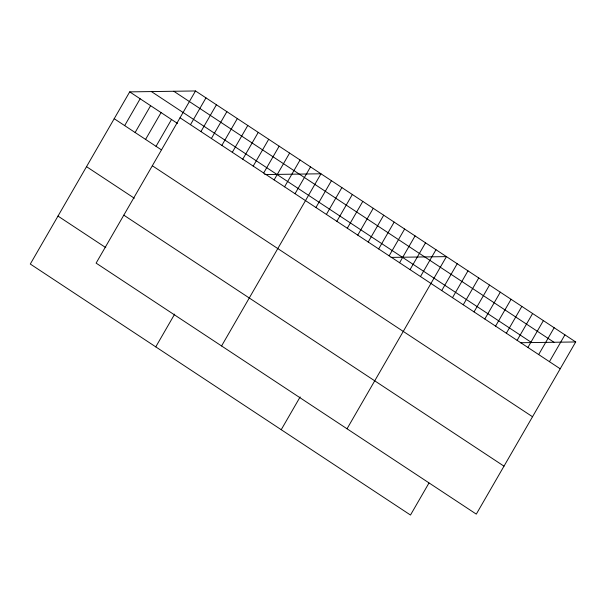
<?xml version="1.0" encoding="UTF-8"?>
<svg xmlns="http://www.w3.org/2000/svg" width="606" height="606" viewBox="0 0 606 606"><rect width="100%" height="100%" fill="white"/><g stroke="black" fill="none" stroke-linecap="round" stroke-linejoin="round"><path stroke-width="0.91" d="M195.511 90.961L96.112 263.125L476.301 514.123L575.7 341.958L195.511 90.961L129.699 91.877L30.3 264.042L410.489 515.039L428.95 483.065M124.669 125.609L140.153 98.778M135.123 132.509L150.614 105.679M145.576 139.41L161.067 112.587M156.03 146.319L171.521 119.488M190.481 124.692L205.972 97.861M200.934 131.593L216.425 104.762M211.388 138.494L226.879 111.663M221.849 145.395L237.332 118.571M232.303 152.303L247.793 125.472M242.756 159.204L258.247 132.373M253.21 166.105L268.7 139.274M155.765 346.874L174.679 314.097M263.663 173.005L279.154 146.175M274.124 179.906L289.607 153.083M284.578 186.815L300.068 159.984M295.031 193.715L310.522 166.885M221.576 345.958L320.975 173.786L264.716 174.573M315.938 207.517L331.429 180.694M326.399 214.418L341.882 187.595M336.853 221.326L352.344 194.496M347.306 228.227L362.797 201.397M357.76 235.128L373.251 208.297M368.213 242.029L383.704 215.206M378.674 248.937L394.158 222.107M281.222 429.699L300.144 396.93M389.128 255.838L404.619 229.007M399.581 262.739L415.072 235.908M410.035 269.64L425.526 242.809M420.496 276.541L435.979 249.717M347.033 428.783L446.44 256.618L391.044 257.391M441.721 290.554L457.212 263.731M452.493 297.667L467.983 270.844M463.264 304.78L478.755 277.949M474.036 311.893L489.527 285.062M484.808 319.006L500.298 292.175M495.579 326.119L511.07 299.288M506.351 333.224L521.842 306.401M517.123 340.337L532.613 313.514M527.894 347.45L543.385 320.619M538.666 354.563L554.157 327.732M549.437 361.676L564.928 334.845M520.312 342.731L575.7 341.958M173.793 91.264L553.982 342.261M151.417 91.574L531.606 342.572M180.027 117.784L560.209 368.789M129.699 91.877L177.497 123.435M114.208 118.708L161.257 149.765M152.333 165.749L532.522 416.746M86.522 166.665L134.312 198.223M123.806 215.16L503.987 466.158M57.994 216.084L105.785 247.634"/></g></svg>
